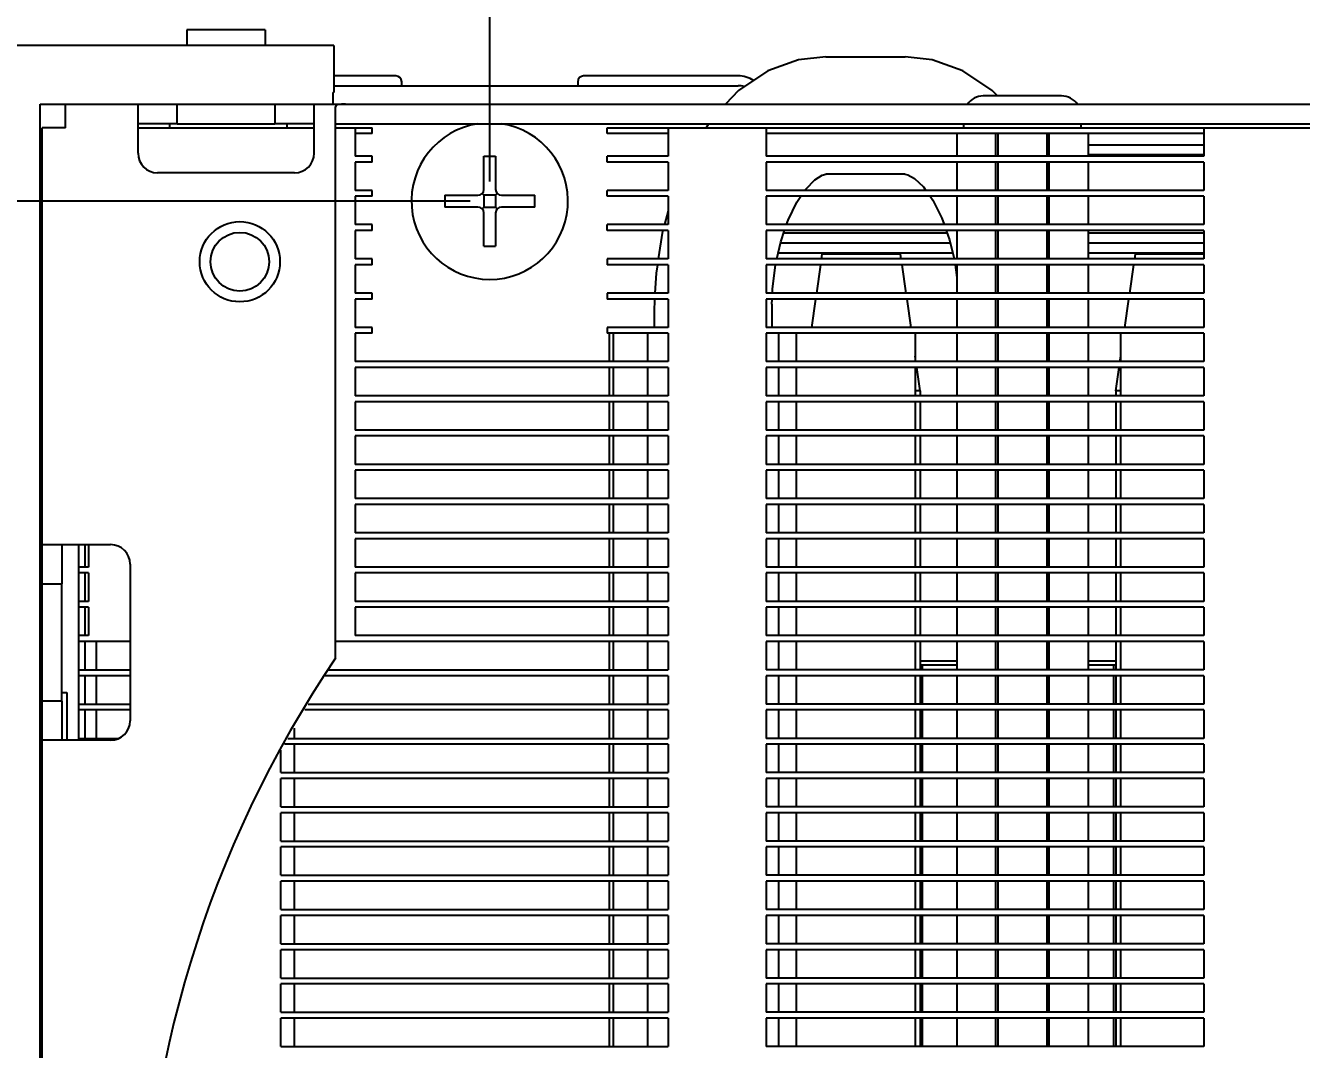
# Model space of a CAD drawing. Header units: millimetres. Extents: x 0 to 841, y 0 to 594.
# Drawn here: x 139.4 to 204.6, y 433 to 485.4 of the extents above; entities that cross this region are included whole.
import ezdxf

# ---------------------------------------------------------------- set-up
doc = ezdxf.new("R2010")
doc.units = ezdxf.units.MM
doc.header["$LTSCALE"] = 46.255
doc.layers.get('0').update_dxf_attribs({"linetype": 'CONTINUOUS'})
doc.layers.add('ASSEM_MEM', color=7, linetype='CONTINUOUS')
doc.styles.get("Standard").update_dxf_attribs({"font": 'txt', "width": 0.8})
doc.dimstyles.new('DIMSTYLE_1', dxfattribs={"dimtxt": 3, "dimasz": 2.1, "dimexe": 2, "dimexo": 1, "dimgap": 0.75, "dimtad": 1, "dimzin": 0, "dimdsep": 46, "dimtxsty": 'STANDARD', "dimblk": '_FILLED', "dimblk1": '_FILLED', "dimblk2": '_FILLED', "dimcen": 0.09, "dimazin": 0, "dimtp": 0.01, "dimtm": 0.01, "dimtfac": 1, "dimtofl": 0, "dimtmove": 0, "dimatfit": 3, "dimldrblk": '_FILLED', "dimfxl": 1, "dimtolj": 1, "dimtzin": 0, "dimarcsym": 0})

# ---------------------------------------------------------------- blocks, each defined once
blk = doc.blocks.new('_FILLED')
at = {"color": 0, "linetype": 'BYBLOCK'}
blk.add_solid([(0, 0), (-1, 0.167), (-1, -0.167)], dxfattribs=at)
blk = doc.blocks.new('*D0')
at = {"color": 7, "linetype": 'CONTINUOUS'}
for p, q in [((118.227, 497.74), (118.227, 504.68)), ((163.147, 477.39), (163.147, 504.68)), ((118.227, 502.68), (140.687, 502.68)), ((163.147, 502.68), (140.687, 502.68))]:
    blk.add_line(p, q, dxfattribs=at)
at = {"color": 7, "linetype": 'CONTINUOUS', "xscale": 2.1, "yscale": 2.1, "zscale": 2.1, "rotation": 180}
blk.add_blockref('_FILLED', (118.227, 502.68), dxfattribs=at)
at = {"color": 7, "linetype": 'CONTINUOUS', "xscale": 2.1, "yscale": 2.1, "zscale": 2.1}
blk.add_blockref('_FILLED', (163.147, 502.68), dxfattribs=at)
at = {"color": 7, "linetype": 'CONTINUOUS', "insert": (143.086, 506.43), "char_height": 3, "width": 12, "attachment_point": 2, "line_spacing_factor": 0.9}
blk.add_mtext('44.92', dxfattribs=at)
blk = doc.blocks.new('*D1')
at = {"color": 7, "linetype": 'CONTINUOUS'}
for p, q in [((118.227, 497.74), (118.227, 512.714)), ((241.147, 477.39), (241.147, 512.714)), ((118.227, 510.714), (179.687, 510.714)), ((241.147, 510.714), (179.687, 510.714))]:
    blk.add_line(p, q, dxfattribs=at)
at = {"color": 7, "linetype": 'CONTINUOUS', "xscale": 2.1, "yscale": 2.1, "zscale": 2.1, "rotation": 180}
blk.add_blockref('_FILLED', (118.227, 510.714), dxfattribs=at)
at = {"color": 7, "linetype": 'CONTINUOUS', "xscale": 2.1, "yscale": 2.1, "zscale": 2.1}
blk.add_blockref('_FILLED', (241.147, 510.714), dxfattribs=at)
at = {"color": 7, "linetype": 'CONTINUOUS', "insert": (171.968, 514.464), "char_height": 3, "width": 14.4, "attachment_point": 2, "line_spacing_factor": 0.9}
blk.add_mtext('122.92', dxfattribs=at)
blk = doc.blocks.new('*D2')
at = {"color": 7, "linetype": 'CONTINUOUS'}
for p, q in [((103.88, 496.74), (103.88, 500.74)), ((103.88, 500.74), (103.88, 486.565)), ((117.227, 496.74), (101.88, 496.74)), ((103.88, 472.39), (103.88, 486.565)), ((162.147, 476.39), (101.88, 476.39)), ((103.88, 476.39), (103.88, 472.39))]:
    blk.add_line(p, q, dxfattribs=at)
at = {"color": 7, "linetype": 'CONTINUOUS', "xscale": 2.1, "yscale": 2.1, "zscale": 2.1}
for p, rotation in [((103.88, 496.74), 270), ((103.88, 476.39), 90)]:
    blk.add_blockref('_FILLED', p, dxfattribs=dict(at, rotation=rotation))
at = {"color": 7, "linetype": 'CONTINUOUS', "insert": (100.13, 484.789), "char_height": 3, "width": 12, "attachment_point": 2, "rotation": 90, "line_spacing_factor": 0.9}
blk.add_mtext('20.35', dxfattribs=at)
blk = doc.blocks.new('*D3')
at = {"color": 7, "linetype": 'CONTINUOUS'}
for p, q in [((117.227, 496.74), (89.763, 496.74)), ((91.763, 496.74), (91.763, 443.065)), ((91.763, 389.39), (91.763, 443.065)), ((162.147, 389.39), (89.763, 389.39))]:
    blk.add_line(p, q, dxfattribs=at)
at = {"color": 7, "linetype": 'CONTINUOUS', "xscale": 2.1, "yscale": 2.1, "zscale": 2.1}
for p, rotation in [((91.763, 496.74), 90), ((91.763, 389.39), 270)]:
    blk.add_blockref('_FILLED', p, dxfattribs=dict(at, rotation=rotation))
at = {"color": 7, "linetype": 'CONTINUOUS', "insert": (88.013, 438.773), "char_height": 3, "width": 14.4, "attachment_point": 2, "rotation": 90, "line_spacing_factor": 0.9}
blk.add_mtext('107.35', dxfattribs=at)
blk = doc.blocks.new('*D4')
at = {"color": 7, "linetype": 'CONTINUOUS'}
for p, q in [((117.227, 496.74), (78.187, 496.74)), ((80.187, 496.74), (80.187, 431.49)), ((80.187, 366.24), (80.187, 431.49)), ((269.527, 366.24), (78.187, 366.24))]:
    blk.add_line(p, q, dxfattribs=at)
at = {"color": 7, "linetype": 'CONTINUOUS', "xscale": 2.1, "yscale": 2.1, "zscale": 2.1}
for p, rotation in [((80.187, 496.74), 90), ((80.187, 366.24), 270)]:
    blk.add_blockref('_FILLED', p, dxfattribs=dict(at, rotation=rotation))
at = {"color": 7, "linetype": 'CONTINUOUS', "insert": (76.437, 431.964), "char_height": 3, "width": 14.4, "attachment_point": 2, "rotation": 90, "line_spacing_factor": 0.9}
blk.add_mtext('130.50', dxfattribs=at)
blk = doc.blocks.new('*D5')
at = {"color": 7, "linetype": 'CONTINUOUS'}
for p, q in [((118.227, 497.74), (118.227, 522.819)), ((270.527, 367.24), (270.527, 522.819)), ((118.227, 520.819), (194.377, 520.819)), ((270.527, 520.819), (194.377, 520.819))]:
    blk.add_line(p, q, dxfattribs=at)
at = {"color": 7, "linetype": 'CONTINUOUS', "xscale": 2.1, "yscale": 2.1, "zscale": 2.1, "rotation": 180}
blk.add_blockref('_FILLED', (118.227, 520.819), dxfattribs=at)
at = {"color": 7, "linetype": 'CONTINUOUS', "xscale": 2.1, "yscale": 2.1, "zscale": 2.1}
blk.add_blockref('_FILLED', (270.527, 520.819), dxfattribs=at)
at = {"color": 7, "linetype": 'CONTINUOUS', "insert": (202.494, 524.569), "char_height": 3, "width": 14.4, "attachment_point": 2, "line_spacing_factor": 0.9}
blk.add_mtext('152.30', dxfattribs=at)

msp = doc.modelspace()

# ---------------------------------------------------------------- linework, layer by layer
at = {"color": 7, "linetype": 'CONTINUOUS'}
for p, q in [((147.672, 485.14), (147.672, 484.34)), ((151.672, 485.14), (147.672, 485.14)), ((151.672, 485.14), (151.672, 484.34)), ((155.172, 484.34), (138.672, 484.34)), ((155.172, 484.34), (155.172, 481.94)), ((180.33, 483.765), (184.373, 483.765)), ((184.375, 483.765), (184.373, 483.765)), ((158.347, 482.79), (155.172, 482.79)), ((175.847, 482.79), (167.947, 482.79)), ((155.121, 481.94), (155.121, 481.34)), ((155.121, 481.94), (155.172, 481.94)), ((155.172, 482.29), (175.847, 482.29)), ((158.647, 482.29), (158.647, 482.49)), ((167.647, 482.49), (167.647, 482.29)), ((140.172, 358.19), (140.172, 481.34)), ((140.172, 481.34), (262.822, 481.34)), ((141.472, 480.14), (141.472, 481.34)), ((145.172, 478.84), (145.172, 481.34)), ((147.172, 480.34), (147.172, 481.34)), ((152.172, 481.34), (152.172, 480.34)), ((154.172, 478.84), (154.172, 481.34)), ((192.376, 481.765), (188.376, 481.765)), ((155.272, 453.045), (155.272, 481.206)), ((140.272, 359.39), (140.272, 480.14)), ((141.472, 480.14), (140.272, 480.14)), ((147.172, 480.34), (145.172, 480.336)), ((145.172, 480.14), (154.172, 480.14)), ((146.796, 480.14), (146.796, 480.34)), ((147.172, 480.34), (152.172, 480.34)), ((154.172, 480.335), (152.172, 480.34)), ((152.796, 480.14), (152.796, 480.339)), ((155.272, 480.34), (249.022, 480.34)), ((155.272, 480.14), (157.147, 480.14)), ((156.272, 480.14), (156.272, 478.69)), ((157.147, 479.84), (157.147, 480.14)), ((169.147, 479.84), (169.147, 480.14)), ((169.147, 480.14), (235.147, 480.14)), ((172.272, 480.14), (172.272, 478.69)), ((174.332, 480.34), (174.205, 480.14)), ((177.272, 480.14), (177.272, 478.69)), ((187.376, 480.14), (187.376, 480.34)), ((193.376, 480.14), (193.376, 480.34)), ((199.647, 480.14), (199.647, 478.69)), ((157.147, 479.84), (156.272, 479.84)), ((172.272, 479.84), (169.147, 479.84)), ((199.647, 479.84), (177.272, 479.84)), ((187.026, 479.84), (187.026, 478.69)), ((189.003, 479.84), (189.003, 478.69)), ((189.126, 478.69), (189.126, 479.84)), ((191.626, 479.84), (191.626, 478.69)), ((191.749, 478.69), (191.749, 479.84)), ((193.726, 479.84), (193.726, 478.69)), ((157.147, 478.69), (156.272, 478.69)), ((157.147, 478.39), (157.147, 478.69)), ((162.847, 476.99), (162.847, 478.69)), ((162.847, 478.69), (163.447, 478.69)), ((163.447, 478.69), (163.447, 476.99)), ((169.147, 478.39), (169.147, 478.69)), ((172.272, 478.69), (169.147, 478.69)), ((199.647, 478.69), (177.272, 478.69)), ((156.272, 478.39), (156.272, 476.94)), ((157.147, 478.39), (156.272, 478.39)), ((172.272, 478.39), (169.147, 478.39)), ((172.272, 478.39), (172.272, 476.94)), ((177.272, 478.39), (177.272, 476.94)), ((199.647, 478.39), (177.272, 478.39)), ((187.026, 478.39), (187.026, 476.94)), ((189.003, 478.39), (189.003, 476.94)), ((189.126, 476.94), (189.126, 478.39)), ((191.626, 478.39), (191.626, 476.94)), ((191.749, 476.94), (191.749, 478.39)), ((193.726, 478.39), (193.726, 476.94)), ((199.647, 478.39), (199.647, 476.94)), ((153.172, 477.84), (146.172, 477.84)), ((184.373, 477.765), (180.33, 477.765)), ((157.147, 476.94), (156.272, 476.94)), ((157.147, 476.64), (157.147, 476.94)), ((162.759, 476.778), (162.847, 476.69)), ((163.535, 476.778), (163.447, 476.69)), ((169.147, 476.64), (169.147, 476.94)), ((172.272, 476.94), (169.147, 476.94)), ((199.647, 476.94), (177.272, 476.94)), ((156.272, 476.64), (156.272, 475.19)), ((157.147, 476.64), (156.272, 476.64)), ((160.847, 476.69), (160.847, 476.09)), ((160.847, 476.69), (162.547, 476.69)), ((162.547, 476.09), (160.847, 476.09)), ((162.759, 476.003), (162.847, 476.09)), ((162.847, 476.69), (162.847, 476.09)), ((163.447, 476.69), (162.847, 476.69)), ((162.847, 476.09), (163.447, 476.09)), ((163.447, 476.69), (163.447, 476.09)), ((163.535, 476.003), (163.447, 476.09)), ((163.747, 476.69), (165.447, 476.69)), ((165.447, 476.09), (163.747, 476.09)), ((165.447, 476.09), (165.447, 476.69)), ((172.272, 476.64), (169.147, 476.64)), ((172.272, 476.64), (172.272, 475.19)), ((177.272, 476.64), (177.272, 475.19)), ((199.647, 476.64), (177.272, 476.64)), ((187.026, 476.64), (187.026, 475.19)), ((189.003, 476.64), (189.003, 475.19)), ((189.126, 475.19), (189.126, 476.64)), ((191.626, 476.64), (191.626, 475.19)), ((191.749, 475.19), (191.749, 476.64)), ((193.726, 476.64), (193.726, 475.19)), ((199.647, 476.64), (199.647, 475.19)), ((162.847, 474.09), (162.847, 475.79)), ((163.447, 475.79), (163.447, 474.09)), ((172.272, 475.897), (172.076, 475.19)), ((157.147, 475.19), (156.272, 475.19)), ((156.272, 474.89), (156.272, 473.44)), ((157.147, 474.89), (156.272, 474.89)), ((157.147, 474.89), (157.147, 475.19)), ((169.147, 474.89), (169.147, 475.19)), ((172.272, 475.19), (169.147, 475.19)), ((172.272, 474.89), (169.147, 474.89)), ((171.982, 474.853), (171.765, 473.44)), ((171.992, 474.89), (171.982, 474.853)), ((172.272, 474.89), (172.272, 473.44)), ((199.647, 475.19), (177.272, 475.19)), ((177.272, 474.89), (177.272, 473.44)), ((199.647, 474.89), (177.272, 474.89)), ((187.026, 474.89), (187.026, 473.44)), ((189.003, 474.89), (189.003, 473.44)), ((189.126, 473.44), (189.126, 474.89)), ((191.626, 474.89), (191.626, 473.44)), ((191.749, 473.44), (191.749, 474.89)), ((193.726, 474.89), (193.726, 473.44)), ((199.647, 474.89), (199.647, 473.44)), ((162.847, 474.09), (163.447, 474.09)), ((177.897, 473.75), (186.807, 473.75)), ((180.111, 473.44), (180.147, 473.69)), ((184.147, 473.69), (180.147, 473.69)), ((184.183, 473.44), (184.147, 473.69)), ((193.726, 473.75), (199.647, 473.75)), ((196.111, 473.44), (196.147, 473.69)), ((199.647, 473.69), (196.147, 473.69)), ((157.147, 473.44), (156.272, 473.44)), ((156.272, 473.14), (156.272, 471.69)), ((157.147, 473.14), (156.272, 473.14)), ((157.147, 473.14), (157.147, 473.44)), ((169.147, 473.44), (169.147, 473.14)), ((172.272, 473.44), (169.147, 473.44)), ((172.272, 473.14), (169.147, 473.14)), ((172.272, 473.14), (172.272, 471.69)), ((199.647, 473.44), (177.272, 473.44)), ((177.272, 473.14), (177.272, 471.69)), ((199.647, 473.14), (177.272, 473.14)), ((179.861, 471.69), (180.068, 473.14)), ((184.433, 471.69), (184.225, 473.14)), ((186.944, 473.13), (187.026, 472.493)), ((187.026, 473.14), (187.026, 471.69)), ((189.003, 473.14), (189.003, 471.69)), ((189.126, 471.69), (189.126, 473.14)), ((191.626, 473.14), (191.626, 471.69)), ((191.749, 471.69), (191.749, 473.14)), ((193.726, 473.14), (193.726, 471.69)), ((195.861, 471.69), (196.068, 473.14)), ((199.647, 473.14), (199.647, 471.69)), ((157.147, 471.69), (156.272, 471.69)), ((157.147, 471.39), (157.147, 471.69)), ((169.147, 471.69), (169.147, 471.39)), ((172.272, 471.69), (169.147, 471.69)), ((199.647, 471.69), (177.272, 471.69)), ((156.272, 471.39), (156.272, 469.94)), ((157.147, 471.39), (156.272, 471.39)), ((172.272, 471.39), (169.147, 471.39)), ((171.567, 471.355), (171.559, 470.765)), ((171.569, 471.39), (171.567, 471.355)), ((172.272, 471.39), (172.272, 469.94)), ((177.272, 471.39), (177.272, 469.94)), ((199.647, 471.39), (177.272, 471.39)), ((177.563, 471.121), (177.558, 470.765)), ((177.563, 471.121), (177.577, 471.39)), ((179.611, 469.94), (179.818, 471.39)), ((184.683, 469.94), (184.475, 471.39)), ((187.026, 471.39), (187.026, 469.94)), ((189.003, 471.39), (189.003, 469.94)), ((189.126, 469.94), (189.126, 471.39)), ((191.626, 471.39), (191.626, 469.94)), ((191.749, 469.94), (191.749, 471.39)), ((193.726, 471.39), (193.726, 469.94)), ((195.611, 469.94), (195.818, 471.39)), ((199.647, 471.39), (199.647, 469.94)), ((171.558, 470.765), (171.558, 469.94)), ((177.558, 470.765), (177.558, 469.94)), ((157.147, 469.94), (156.272, 469.94)), ((156.272, 469.64), (156.272, 468.19)), ((157.147, 469.64), (156.272, 469.64)), ((157.147, 469.64), (157.147, 469.94)), ((169.147, 469.94), (169.147, 469.64)), ((172.272, 469.94), (169.147, 469.94)), ((172.272, 469.64), (169.147, 469.64)), ((169.249, 469.64), (169.249, 468.19)), ((169.465, 469.64), (169.465, 468.19)), ((171.208, 469.64), (171.208, 468.19)), ((172.272, 469.64), (172.272, 468.19)), ((199.647, 469.94), (177.272, 469.94)), ((177.272, 469.64), (177.272, 468.19)), ((199.647, 469.64), (177.272, 469.64)), ((177.908, 469.64), (177.908, 468.19)), ((178.821, 468.19), (178.821, 469.64)), ((184.893, 469.64), (184.893, 468.19)), ((187.026, 469.64), (187.026, 468.19)), ((189.003, 469.64), (189.003, 468.19)), ((189.126, 468.19), (189.126, 469.64)), ((191.626, 469.64), (191.626, 468.19)), ((191.749, 468.19), (191.749, 469.64)), ((193.726, 469.64), (193.726, 468.19)), ((195.401, 468.19), (195.401, 469.64)), ((199.647, 469.64), (199.647, 468.19)), ((184.933, 468.19), (184.893, 468.469)), ((195.361, 468.19), (195.401, 468.469)), ((172.272, 468.19), (156.272, 468.19)), ((156.272, 467.89), (156.272, 466.44)), ((172.272, 467.89), (156.272, 467.89)), ((169.249, 467.89), (169.249, 466.44)), ((169.465, 467.89), (169.465, 466.44)), ((171.208, 467.89), (171.208, 466.44)), ((172.272, 467.89), (172.272, 466.44)), ((199.647, 468.19), (177.272, 468.19)), ((177.272, 467.89), (177.272, 466.44)), ((199.647, 467.89), (177.272, 467.89)), ((177.908, 467.89), (177.908, 466.44)), ((178.821, 466.44), (178.821, 467.89)), ((184.893, 467.89), (184.893, 466.44)), ((185.147, 466.69), (184.975, 467.89)), ((187.026, 467.89), (187.026, 466.44)), ((189.003, 467.89), (189.003, 466.44)), ((189.126, 466.44), (189.126, 467.89)), ((191.626, 467.89), (191.626, 466.44)), ((191.749, 466.44), (191.749, 467.89)), ((193.726, 467.89), (193.726, 466.44)), ((195.147, 466.69), (195.318, 467.89)), ((195.401, 466.44), (195.401, 467.89)), ((199.647, 467.89), (199.647, 466.44)), ((172.272, 466.44), (156.272, 466.44)), ((199.647, 466.44), (177.272, 466.44)), ((185.147, 466.69), (184.893, 466.69)), ((185.147, 466.69), (185.147, 466.44)), ((195.147, 466.69), (195.147, 466.44)), ((195.401, 466.69), (195.147, 466.69)), ((156.272, 466.14), (156.272, 464.69)), ((172.272, 466.14), (156.272, 466.14)), ((169.249, 466.14), (169.249, 464.69)), ((169.465, 466.14), (169.465, 464.69)), ((171.208, 466.14), (171.208, 464.69)), ((172.272, 466.14), (172.272, 464.69)), ((177.272, 466.14), (177.272, 464.69)), ((199.647, 466.14), (177.272, 466.14)), ((177.908, 466.14), (177.908, 464.69)), ((178.821, 464.69), (178.821, 466.14)), ((184.893, 466.14), (184.893, 464.69)), ((185.147, 466.14), (185.147, 464.69)), ((187.026, 466.14), (187.026, 464.69)), ((189.003, 466.14), (189.003, 464.69)), ((189.126, 464.69), (189.126, 466.14)), ((191.626, 466.14), (191.626, 464.69)), ((191.749, 464.69), (191.749, 466.14)), ((193.726, 466.14), (193.726, 464.69)), ((195.147, 466.14), (195.147, 464.69)), ((195.401, 464.69), (195.401, 466.14)), ((199.647, 466.14), (199.647, 464.69)), ((172.272, 464.69), (156.272, 464.69)), ((156.272, 464.39), (156.272, 462.94)), ((172.272, 464.39), (156.272, 464.39)), ((169.249, 464.39), (169.249, 462.94)), ((169.465, 464.39), (169.465, 462.94)), ((171.208, 464.39), (171.208, 462.94)), ((172.272, 464.39), (172.272, 462.94)), ((199.647, 464.69), (177.272, 464.69)), ((177.272, 464.39), (177.272, 462.94)), ((199.647, 464.39), (177.272, 464.39)), ((177.908, 464.39), (177.908, 462.94)), ((178.821, 462.94), (178.821, 464.39)), ((184.893, 464.39), (184.893, 462.94)), ((185.147, 464.39), (185.147, 462.94)), ((187.026, 464.39), (187.026, 462.94)), ((189.003, 464.39), (189.003, 462.94)), ((189.126, 462.94), (189.126, 464.39)), ((191.626, 464.39), (191.626, 462.94)), ((191.749, 462.94), (191.749, 464.39)), ((193.726, 464.39), (193.726, 462.94)), ((195.147, 464.39), (195.147, 462.94)), ((195.401, 462.94), (195.401, 464.39)), ((199.647, 464.39), (199.647, 462.94)), ((172.272, 462.94), (156.272, 462.94)), ((156.272, 462.64), (156.272, 461.19)), ((172.272, 462.64), (156.272, 462.64)), ((169.249, 462.64), (169.249, 461.19)), ((169.465, 462.64), (169.465, 461.19)), ((171.208, 462.64), (171.208, 461.19)), ((172.272, 462.64), (172.272, 461.19)), ((199.647, 462.94), (177.272, 462.94)), ((177.272, 462.64), (177.272, 461.19)), ((199.647, 462.64), (177.272, 462.64)), ((177.908, 462.64), (177.908, 461.19)), ((178.821, 461.19), (178.821, 462.64)), ((184.893, 462.64), (184.893, 461.19)), ((185.147, 462.64), (185.147, 461.19)), ((187.026, 462.64), (187.026, 461.19)), ((189.003, 462.64), (189.003, 461.19)), ((189.126, 461.19), (189.126, 462.64)), ((191.626, 462.64), (191.626, 461.19)), ((191.749, 461.19), (191.749, 462.64)), ((193.726, 462.64), (193.726, 461.19)), ((195.147, 462.64), (195.147, 461.19)), ((195.401, 461.19), (195.401, 462.64)), ((199.647, 462.64), (199.647, 461.19)), ((172.272, 461.19), (156.272, 461.19)), ((199.647, 461.19), (177.272, 461.19)), ((156.272, 460.89), (156.272, 459.44)), ((172.272, 460.89), (156.272, 460.89)), ((169.249, 460.89), (169.249, 459.44)), ((169.465, 460.89), (169.465, 459.44)), ((171.208, 460.89), (171.208, 459.44)), ((172.272, 460.89), (172.272, 459.44)), ((177.272, 460.89), (177.272, 459.44)), ((199.647, 460.89), (177.272, 460.89)), ((177.908, 460.89), (177.908, 459.44)), ((178.821, 459.44), (178.821, 460.89)), ((184.893, 460.89), (184.893, 459.44)), ((185.147, 460.89), (185.147, 459.44)), ((187.026, 460.89), (187.026, 459.44)), ((189.003, 460.89), (189.003, 459.44)), ((189.126, 459.44), (189.126, 460.89)), ((191.626, 460.89), (191.626, 459.44)), ((191.749, 459.44), (191.749, 460.89)), ((193.726, 460.89), (193.726, 459.44)), ((195.147, 460.89), (195.147, 459.44)), ((195.401, 459.44), (195.401, 460.89)), ((199.647, 460.89), (199.647, 459.44)), ((172.272, 459.44), (156.272, 459.44)), ((156.272, 459.14), (156.272, 457.69)), ((172.272, 459.14), (156.272, 459.14)), ((169.249, 459.14), (169.249, 457.69)), ((169.465, 459.14), (169.465, 457.69)), ((171.208, 459.14), (171.208, 457.69)), ((172.272, 459.14), (172.272, 457.69)), ((199.647, 459.44), (177.272, 459.44)), ((177.272, 459.14), (177.272, 457.69)), ((199.647, 459.14), (177.272, 459.14)), ((177.908, 459.14), (177.908, 457.69)), ((178.821, 457.69), (178.821, 459.14)), ((184.893, 459.14), (184.893, 457.69)), ((185.147, 459.14), (185.147, 457.69)), ((187.026, 459.14), (187.026, 457.69)), ((189.003, 459.14), (189.003, 457.69)), ((189.126, 457.69), (189.126, 459.14)), ((191.626, 459.14), (191.626, 457.69)), ((191.749, 457.69), (191.749, 459.14)), ((193.726, 459.14), (193.726, 457.69)), ((195.147, 459.14), (195.147, 457.69)), ((195.401, 457.69), (195.401, 459.14)), ((199.647, 459.14), (199.647, 457.69)), ((140.272, 458.84), (143.772, 458.84)), ((141.278, 458.84), (141.272, 456.84)), ((142.147, 448.84), (142.147, 458.84)), ((142.447, 458.84), (142.447, 457.69)), ((142.647, 458.84), (142.647, 457.69)), ((144.772, 457.84), (144.772, 449.84)), ((142.647, 457.69), (142.147, 457.69)), ((142.647, 457.39), (142.147, 457.39)), ((142.447, 457.39), (142.447, 455.94)), ((142.647, 457.39), (142.647, 455.94)), ((172.272, 457.69), (156.272, 457.69)), ((156.272, 457.39), (156.272, 455.94)), ((172.272, 457.39), (156.272, 457.39)), ((169.249, 457.39), (169.249, 455.94)), ((169.465, 457.39), (169.465, 455.94)), ((171.208, 457.39), (171.208, 455.94)), ((172.272, 457.39), (172.272, 455.94)), ((199.647, 457.69), (177.272, 457.69)), ((177.272, 457.39), (177.272, 455.94)), ((199.647, 457.39), (177.272, 457.39)), ((177.908, 457.39), (177.908, 455.94)), ((178.821, 455.94), (178.821, 457.39)), ((184.893, 457.39), (184.893, 455.94)), ((185.147, 457.39), (185.147, 455.94)), ((187.026, 457.39), (187.026, 455.94)), ((189.003, 457.39), (189.003, 455.94)), ((189.126, 455.94), (189.126, 457.39)), ((191.626, 457.39), (191.626, 455.94)), ((191.749, 455.94), (191.749, 457.39)), ((193.726, 457.39), (193.726, 455.94)), ((195.147, 457.39), (195.147, 455.94)), ((195.401, 455.94), (195.401, 457.39)), ((199.647, 457.39), (199.647, 455.94)), ((140.272, 456.84), (141.272, 456.84)), ((141.272, 450.84), (141.272, 456.84)), ((142.647, 455.94), (142.147, 455.94)), ((172.272, 455.94), (156.272, 455.94)), ((199.647, 455.94), (177.272, 455.94)), ((140.172, 455.44), (140.272, 455.44)), ((142.647, 455.64), (142.147, 455.64)), ((142.447, 455.64), (142.447, 454.19)), ((142.647, 455.64), (142.647, 454.19)), ((156.272, 455.64), (156.272, 454.19)), ((172.272, 455.64), (156.272, 455.64)), ((169.249, 455.64), (169.249, 454.19)), ((169.465, 455.64), (169.465, 454.19)), ((171.208, 455.64), (171.208, 454.19)), ((172.272, 455.64), (172.272, 454.19)), ((177.272, 455.64), (177.272, 454.19)), ((199.647, 455.64), (177.272, 455.64)), ((177.908, 455.64), (177.908, 454.19)), ((178.821, 454.19), (178.821, 455.64)), ((184.893, 455.64), (184.893, 454.19)), ((185.147, 455.64), (185.147, 454.19)), ((187.026, 455.64), (187.026, 454.19)), ((189.003, 455.64), (189.003, 454.19)), ((189.126, 454.19), (189.126, 455.64)), ((191.626, 455.64), (191.626, 454.19)), ((191.749, 454.19), (191.749, 455.64)), ((193.726, 455.64), (193.726, 454.19)), ((195.147, 455.64), (195.147, 454.19)), ((195.401, 454.19), (195.401, 455.64)), ((199.647, 455.64), (199.647, 454.19)), ((142.647, 454.19), (142.147, 454.19)), ((172.272, 454.19), (156.272, 454.19)), ((199.647, 454.19), (177.272, 454.19)), ((144.772, 453.89), (142.147, 453.89)), ((142.447, 453.89), (142.447, 452.44)), ((143.027, 453.89), (143.027, 452.44)), ((172.272, 453.89), (155.272, 453.89)), ((169.249, 453.89), (169.249, 452.44)), ((169.465, 453.89), (169.465, 452.44)), ((171.208, 453.89), (171.208, 452.44)), ((172.272, 453.89), (172.272, 452.44)), ((177.272, 453.89), (177.272, 452.44)), ((199.647, 453.89), (177.272, 453.89)), ((177.908, 453.89), (177.908, 452.44)), ((178.821, 452.44), (178.821, 453.89)), ((184.893, 453.89), (184.893, 452.44)), ((185.147, 453.89), (185.147, 452.44)), ((187.026, 453.89), (187.026, 452.44)), ((189.003, 453.89), (189.003, 452.44)), ((189.126, 452.44), (189.126, 453.89)), ((191.626, 453.89), (191.626, 452.44)), ((191.749, 452.44), (191.749, 453.89)), ((193.726, 453.89), (193.726, 452.44)), ((195.147, 453.89), (195.147, 452.44)), ((195.401, 452.44), (195.401, 453.89)), ((199.647, 453.89), (199.647, 452.44)), ((187.026, 452.89), (185.147, 452.89)), ((185.147, 452.69), (187.026, 452.69)), ((185.245, 452.69), (185.245, 452.44)), ((195.147, 452.89), (193.726, 452.89)), ((193.726, 452.69), (195.147, 452.69)), ((195.049, 452.44), (195.049, 452.69)), ((140.172, 452.24), (140.272, 452.24)), ((142.147, 452.44), (144.772, 452.44)), ((144.772, 452.14), (142.147, 452.14)), ((142.447, 452.14), (142.447, 450.69)), ((143.027, 452.14), (143.027, 450.69)), ((172.272, 452.14), (154.735, 452.14)), ((154.913, 452.44), (172.272, 452.44)), ((169.249, 452.14), (169.249, 450.69)), ((169.465, 452.14), (169.465, 450.69)), ((171.208, 452.14), (171.208, 450.69)), ((172.272, 452.14), (172.272, 450.69)), ((199.647, 452.44), (177.272, 452.44)), ((177.272, 452.14), (177.272, 450.69)), ((199.647, 452.14), (177.272, 452.14)), ((177.908, 452.14), (177.908, 450.69)), ((178.821, 450.69), (178.821, 452.14)), ((184.893, 452.14), (184.893, 450.69)), ((185.147, 452.14), (185.147, 450.69)), ((185.245, 452.14), (185.245, 450.69)), ((187.026, 452.14), (187.026, 450.69)), ((189.003, 452.14), (189.003, 450.69)), ((189.126, 450.69), (189.126, 452.14)), ((191.626, 452.14), (191.626, 450.69)), ((191.749, 450.69), (191.749, 452.14)), ((193.726, 452.14), (193.726, 450.69)), ((195.049, 450.69), (195.049, 452.14)), ((195.147, 452.14), (195.147, 450.69)), ((195.401, 450.69), (195.401, 452.14)), ((199.647, 452.14), (199.647, 450.69)), ((140.172, 451.29), (140.272, 451.29)), ((141.272, 451.29), (141.527, 451.29)), ((141.527, 451.29), (141.527, 448.84)), ((141.272, 450.84), (140.272, 450.84)), ((141.272, 450.84), (141.276, 448.84)), ((142.147, 450.69), (144.772, 450.69)), ((153.874, 450.69), (172.272, 450.69)), ((199.647, 450.69), (177.272, 450.69)), ((144.772, 450.39), (142.147, 450.39)), ((142.447, 450.39), (142.447, 448.94)), ((143.027, 450.39), (143.027, 448.94)), ((172.272, 450.39), (153.696, 450.39)), ((169.249, 450.39), (169.249, 448.94)), ((169.465, 450.39), (169.465, 448.94)), ((171.208, 450.39), (171.208, 448.94)), ((172.272, 450.39), (172.272, 448.94)), ((177.272, 450.39), (177.272, 448.94)), ((199.647, 450.39), (177.272, 450.39)), ((177.908, 450.39), (177.908, 448.94)), ((178.821, 448.94), (178.821, 450.39)), ((184.893, 450.39), (184.893, 448.94)), ((185.147, 450.39), (185.147, 448.94)), ((185.245, 450.39), (185.245, 448.94)), ((187.026, 450.39), (187.026, 448.94)), ((189.003, 450.39), (189.003, 448.94)), ((189.126, 448.94), (189.126, 450.39)), ((191.626, 450.39), (191.626, 448.94)), ((191.749, 448.94), (191.749, 450.39)), ((193.726, 450.39), (193.726, 448.94)), ((195.049, 448.94), (195.049, 450.39)), ((195.147, 450.39), (195.147, 448.94)), ((195.401, 448.94), (195.401, 450.39)), ((199.647, 450.39), (199.647, 448.94)), ((153.146, 449.465), (153.146, 448.94)), ((143.772, 448.84), (140.272, 448.84)), ((142.147, 448.94), (144.181, 448.94)), ((152.835, 448.94), (172.272, 448.94)), ((199.647, 448.94), (177.272, 448.94)), ((152.472, 447.19), (152.472, 448.33)), ((172.272, 448.64), (152.656, 448.64)), ((153.146, 448.64), (153.146, 447.19)), ((169.249, 448.64), (169.249, 447.19)), ((169.465, 448.64), (169.465, 447.19)), ((171.208, 448.64), (171.208, 447.19)), ((172.272, 448.64), (172.272, 447.19)), ((177.272, 448.64), (177.272, 447.19)), ((199.647, 448.64), (177.272, 448.64)), ((177.908, 448.64), (177.908, 447.19)), ((178.821, 447.19), (178.821, 448.64)), ((184.893, 448.64), (184.893, 447.19)), ((185.147, 448.64), (185.147, 447.19)), ((185.245, 448.64), (185.245, 447.19)), ((187.026, 448.64), (187.026, 447.19)), ((189.003, 448.64), (189.003, 447.19)), ((189.126, 447.19), (189.126, 448.64)), ((191.626, 448.64), (191.626, 447.19)), ((191.749, 447.19), (191.749, 448.64)), ((193.726, 448.64), (193.726, 447.19)), ((195.049, 447.19), (195.049, 448.64)), ((195.147, 448.64), (195.147, 447.19)), ((195.401, 447.19), (195.401, 448.64)), ((199.647, 448.64), (199.647, 447.19)), ((152.472, 447.19), (172.272, 447.19)), ((152.472, 445.44), (152.472, 446.89)), ((172.272, 446.89), (152.472, 446.89)), ((153.146, 446.89), (153.146, 445.44)), ((169.249, 446.89), (169.249, 445.44)), ((169.465, 446.89), (169.465, 445.44)), ((171.208, 446.89), (171.208, 445.44)), ((172.272, 446.89), (172.272, 445.44)), ((199.647, 447.19), (177.272, 447.19)), ((177.272, 446.89), (177.272, 445.44)), ((199.647, 446.89), (177.272, 446.89)), ((177.908, 446.89), (177.908, 445.44)), ((178.821, 445.44), (178.821, 446.89)), ((184.893, 446.89), (184.893, 445.44)), ((185.147, 446.89), (185.147, 445.44)), ((185.245, 446.89), (185.245, 445.44)), ((187.026, 446.89), (187.026, 445.44)), ((189.003, 446.89), (189.003, 445.44)), ((189.126, 445.44), (189.126, 446.89)), ((191.626, 446.89), (191.626, 445.44)), ((191.749, 445.44), (191.749, 446.89)), ((193.726, 446.89), (193.726, 445.44)), ((195.049, 445.44), (195.049, 446.89)), ((195.147, 446.89), (195.147, 445.44)), ((195.401, 445.44), (195.401, 446.89)), ((199.647, 446.89), (199.647, 445.44)), ((152.472, 445.44), (172.272, 445.44)), ((199.647, 445.44), (177.272, 445.44)), ((152.472, 443.69), (152.472, 445.14)), ((172.272, 445.14), (152.472, 445.14)), ((153.146, 445.14), (153.146, 443.69)), ((169.249, 445.14), (169.249, 443.69)), ((169.465, 445.14), (169.465, 443.69)), ((171.208, 445.14), (171.208, 443.69)), ((172.272, 445.14), (172.272, 443.69)), ((177.272, 445.14), (177.272, 443.69)), ((199.647, 445.14), (177.272, 445.14)), ((177.908, 445.14), (177.908, 443.69)), ((178.821, 443.69), (178.821, 445.14)), ((184.893, 445.14), (184.893, 443.69)), ((185.147, 445.14), (185.147, 443.69)), ((185.245, 445.14), (185.245, 443.69)), ((187.026, 445.14), (187.026, 443.69)), ((189.003, 445.14), (189.003, 443.69)), ((189.126, 443.69), (189.126, 445.14)), ((191.626, 445.14), (191.626, 443.69)), ((191.749, 443.69), (191.749, 445.14)), ((193.726, 445.14), (193.726, 443.69)), ((195.049, 443.69), (195.049, 445.14)), ((195.147, 445.14), (195.147, 443.69)), ((195.401, 443.69), (195.401, 445.14)), ((199.647, 445.14), (199.647, 443.69)), ((152.472, 443.69), (172.272, 443.69)), ((199.647, 443.69), (177.272, 443.69)), ((152.472, 441.94), (152.472, 443.39)), ((172.272, 443.39), (152.472, 443.39)), ((153.146, 443.39), (153.146, 441.94)), ((169.249, 443.39), (169.249, 441.94)), ((169.465, 443.39), (169.465, 441.94)), ((171.208, 443.39), (171.208, 441.94)), ((172.272, 443.39), (172.272, 441.94)), ((177.272, 443.39), (177.272, 441.94)), ((199.647, 443.39), (177.272, 443.39)), ((177.908, 443.39), (177.908, 441.94)), ((178.821, 441.94), (178.821, 443.39)), ((184.893, 443.39), (184.893, 441.94)), ((185.147, 443.39), (185.147, 441.94)), ((185.245, 443.39), (185.245, 441.94)), ((187.026, 443.39), (187.026, 441.94)), ((189.003, 443.39), (189.003, 441.94)), ((189.126, 441.94), (189.126, 443.39)), ((191.626, 443.39), (191.626, 441.94)), ((191.749, 441.94), (191.749, 443.39)), ((193.726, 443.39), (193.726, 441.94)), ((195.049, 441.94), (195.049, 443.39)), ((195.147, 443.39), (195.147, 441.94)), ((195.401, 441.94), (195.401, 443.39)), ((199.647, 443.39), (199.647, 441.94)), ((152.472, 441.94), (172.272, 441.94)), ((152.472, 440.19), (152.472, 441.64)), ((172.272, 441.64), (152.472, 441.64)), ((153.146, 441.64), (153.146, 440.19)), ((169.249, 441.64), (169.249, 440.19)), ((169.465, 441.64), (169.465, 440.19)), ((171.208, 441.64), (171.208, 440.19)), ((172.272, 441.64), (172.272, 440.19)), ((199.647, 441.94), (177.272, 441.94)), ((177.272, 441.64), (177.272, 440.19)), ((199.647, 441.64), (177.272, 441.64)), ((177.908, 441.64), (177.908, 440.19)), ((178.821, 440.19), (178.821, 441.64)), ((184.893, 441.64), (184.893, 440.19)), ((185.147, 441.64), (185.147, 440.19)), ((185.245, 441.64), (185.245, 440.19)), ((187.026, 441.64), (187.026, 440.19)), ((189.003, 441.64), (189.003, 440.19)), ((189.126, 440.19), (189.126, 441.64)), ((191.626, 441.64), (191.626, 440.19)), ((191.749, 440.19), (191.749, 441.64)), ((193.726, 441.64), (193.726, 440.19)), ((195.049, 440.19), (195.049, 441.64)), ((195.147, 441.64), (195.147, 440.19)), ((195.401, 440.19), (195.401, 441.64)), ((199.647, 441.64), (199.647, 440.19)), ((152.472, 440.19), (172.272, 440.19)), ((152.472, 438.44), (152.472, 439.89)), ((172.272, 439.89), (152.472, 439.89)), ((153.146, 439.89), (153.146, 438.44)), ((169.249, 439.89), (169.249, 438.44)), ((169.465, 439.89), (169.465, 438.44)), ((171.208, 439.89), (171.208, 438.44)), ((172.272, 439.89), (172.272, 438.44)), ((199.647, 440.19), (177.272, 440.19)), ((177.272, 439.89), (177.272, 438.44)), ((199.647, 439.89), (177.272, 439.89)), ((177.908, 439.89), (177.908, 438.44)), ((178.821, 438.44), (178.821, 439.89)), ((184.893, 439.89), (184.893, 438.44)), ((185.147, 439.89), (185.147, 438.44)), ((185.245, 439.89), (185.245, 438.44)), ((187.026, 439.89), (187.026, 438.44)), ((189.003, 439.89), (189.003, 438.44)), ((189.126, 438.44), (189.126, 439.89)), ((191.626, 439.89), (191.626, 438.44)), ((191.749, 438.44), (191.749, 439.89)), ((193.726, 439.89), (193.726, 438.44)), ((195.049, 438.44), (195.049, 439.89)), ((195.147, 439.89), (195.147, 438.44)), ((195.401, 438.44), (195.401, 439.89)), ((199.647, 439.89), (199.647, 438.44)), ((152.472, 438.44), (172.272, 438.44)), ((199.647, 438.44), (177.272, 438.44)), ((152.472, 436.69), (152.472, 438.14)), ((172.272, 438.14), (152.472, 438.14)), ((153.146, 438.14), (153.146, 436.69)), ((169.249, 438.14), (169.249, 436.69)), ((169.465, 438.14), (169.465, 436.69)), ((171.208, 438.14), (171.208, 436.69)), ((172.272, 438.14), (172.272, 436.69)), ((177.272, 438.14), (177.272, 436.69)), ((199.647, 438.14), (177.272, 438.14)), ((177.908, 438.14), (177.908, 436.69)), ((178.821, 436.69), (178.821, 438.14)), ((184.893, 438.14), (184.893, 436.69)), ((185.147, 438.14), (185.147, 436.69)), ((185.245, 438.14), (185.245, 436.69)), ((187.026, 438.14), (187.026, 436.69)), ((189.003, 438.14), (189.003, 436.69)), ((189.126, 436.69), (189.126, 438.14)), ((191.626, 438.14), (191.626, 436.69)), ((191.749, 436.69), (191.749, 438.14)), ((193.726, 438.14), (193.726, 436.69)), ((195.049, 436.69), (195.049, 438.14)), ((195.147, 438.14), (195.147, 436.69)), ((195.401, 436.69), (195.401, 438.14)), ((199.647, 438.14), (199.647, 436.69)), ((140.272, 436.29), (140.172, 436.29)), ((152.472, 436.69), (172.272, 436.69)), ((152.472, 434.94), (152.472, 436.39)), ((172.272, 436.39), (152.472, 436.39)), ((153.146, 436.39), (153.146, 434.94)), ((169.249, 436.39), (169.249, 434.94)), ((169.465, 436.39), (169.465, 434.94)), ((171.208, 436.39), (171.208, 434.94)), ((172.272, 436.39), (172.272, 434.94)), ((199.647, 436.69), (177.272, 436.69)), ((177.272, 436.39), (177.272, 434.94)), ((199.647, 436.39), (177.272, 436.39)), ((177.908, 436.39), (177.908, 434.94)), ((178.821, 434.94), (178.821, 436.39)), ((184.893, 436.39), (184.893, 434.94)), ((185.147, 436.39), (185.147, 434.94)), ((185.245, 436.39), (185.245, 434.94)), ((187.026, 436.39), (187.026, 434.94)), ((189.003, 436.39), (189.003, 434.94)), ((189.126, 434.94), (189.126, 436.39)), ((191.626, 436.39), (191.626, 434.94)), ((191.749, 434.94), (191.749, 436.39)), ((193.726, 436.39), (193.726, 434.94)), ((195.049, 434.94), (195.049, 436.39)), ((195.147, 436.39), (195.147, 434.94)), ((195.401, 434.94), (195.401, 436.39)), ((199.647, 436.39), (199.647, 434.94)), ((152.472, 434.94), (172.272, 434.94)), ((152.472, 433.19), (152.472, 434.64)), ((172.272, 434.64), (152.472, 434.64)), ((153.146, 434.64), (153.146, 433.19)), ((169.249, 434.64), (169.249, 433.19)), ((169.465, 434.64), (169.465, 433.19)), ((171.208, 434.64), (171.208, 433.19)), ((172.272, 434.64), (172.272, 433.19)), ((199.647, 434.94), (177.272, 434.94)), ((177.272, 434.64), (177.272, 433.19)), ((199.647, 434.64), (177.272, 434.64)), ((177.908, 434.64), (177.908, 433.19)), ((178.821, 433.19), (178.821, 434.64)), ((184.893, 434.64), (184.893, 433.19)), ((185.147, 434.64), (185.147, 433.19)), ((185.245, 434.64), (185.245, 433.19)), ((187.026, 434.64), (187.026, 433.19)), ((189.003, 434.64), (189.003, 433.19)), ((189.126, 433.19), (189.126, 434.64)), ((191.626, 434.64), (191.626, 433.19)), ((191.749, 433.19), (191.749, 434.64)), ((193.726, 434.64), (193.726, 433.19)), ((195.049, 433.19), (195.049, 434.64)), ((195.147, 434.64), (195.147, 433.19)), ((195.401, 433.19), (195.401, 434.64)), ((199.647, 434.64), (199.647, 433.19)), ((152.472, 433.19), (172.272, 433.19)), ((199.647, 433.19), (177.272, 433.19))]:
    msp.add_line(p, q, dxfattribs=at)
for points in [[(180.331, 483.765), (178.929, 483.609), (177.36, 483.042), (175.862, 482.042), (175.194, 481.34)], [(189.105, 481.765), (188.831, 482.053), (187.332, 483.049), (185.763, 483.612), (184.375, 483.765)], [(155.772, 481.34), (155.569, 481.34), (155.408, 481.328), (155.306, 481.288), (155.272, 481.206)], [(179.258, 476.94), (179.315, 477.024), (179.767, 477.486), (180.14, 477.721), (180.33, 477.765)], [(184.37, 477.765), (184.509, 477.742), (184.863, 477.545), (185.316, 477.114), (185.439, 476.94)], [(178.323, 475.19), (178.399, 475.414), (178.845, 476.332), (179.054, 476.64)], [(185.653, 476.64), (185.8, 476.434), (186.261, 475.524), (186.379, 475.19)], [(177.828, 473.44), (178.024, 474.315), (178.22, 474.89)], [(186.485, 474.89), (186.653, 474.413), (186.88, 473.44)], [(171.718, 473.14), (171.653, 472.713), (171.588, 471.69)], [(177.592, 471.69), (177.602, 471.886), (177.759, 473.136), (177.76, 473.14)]]:
    msp.add_lwpolyline(points, dxfattribs=at)
for radius in [2.05, 1.5]:
    msp.add_circle((150.377, 473.295), radius, dxfattribs=at)
for centre, radius, start, end in [((158.347, 482.49), 0.3, 0, 90), ((167.947, 482.49), 0.3, 90, 180), ((175.847, 481.29), 1.5, 58.10149, 90), ((175.847, 481.29), 1, 72.35277, 90), ((188.376, 480.765), 1, 90, 144.82554), ((192.376, 480.765), 1, 35.17446, 90), ((163.147, 476.39), 4, 98.64498, 81.30407), ((146.172, 478.84), 1, 180, 270), ((153.172, 478.84), 1, 270, 360), ((162.547, 476.99), 0.3, 270, 360), ((163.747, 476.99), 0.3, 180, 270), ((162.547, 475.79), 0.3, 0, 90), ((163.747, 475.79), 0.3, 90, 180), ((143.772, 457.84), 1, 0, 90), ((202.877, 420.795), 57.5, 145.88495, 214.11505), ((143.772, 449.84), 1, 270, 360)]:
    msp.add_arc(centre, radius, start, end, dxfattribs=at)
at = {"layer": 'ASSEM_MEM', "color": 7, "linetype": 'CONTINUOUS'}
for p, q in [((199.647, 479.25), (193.726, 479.25)), ((199.647, 478.75), (193.726, 478.75)), ((186.691, 474.25), (178.01, 474.25)), ((186.534, 474.75), (178.173, 474.75)), ((199.647, 474.75), (193.726, 474.75)), ((199.647, 474.25), (193.726, 474.25))]:
    msp.add_line(p, q, dxfattribs=at)

# ---------------------------------------------------------------- dimensions: what is measured, and where the dimension line sits
at = {"color": 7, "linetype": 'CONTINUOUS'}
for base, p2, picture, middle in [((270.527, 520.819), (270.527, 366.24), '*D5', (202.794, 520.819)), ((241.147, 510.714), (241.147, 476.39), '*D1', (172.268, 510.714)), ((163.147, 502.68), (163.147, 476.39), '*D0', (143.086, 502.68))]:
    dim = msp.add_linear_dim(base=base, p1=(118.227, 496.74), p2=p2, dimstyle='DIMSTYLE_1', dxfattribs=at)
    dim.commit()
    dim.dimension.update_dxf_attribs({"geometry": picture, "text_midpoint": middle, "dimtype": 160})
for base, p1, p2, angle, picture, middle in [((103.88, 476.39), (118.227, 496.74), (163.147, 476.39), 270, '*D2', (103.88, 484.864)), ((80.187, 496.74), (270.527, 366.24), (118.227, 496.74), 90, '*D4', (80.187, 432.264)), ((91.763, 389.39), (118.227, 496.74), (163.147, 389.39), 270, '*D3', (91.763, 439.148))]:
    dim = msp.add_linear_dim(base=base, p1=p1, p2=p2, angle=angle, dimstyle='DIMSTYLE_1', dxfattribs=at)
    dim.commit()
    dim.dimension.update_dxf_attribs({"geometry": picture, "text_midpoint": middle, "dimtype": 160})

doc.saveas('drawing.dxf')
